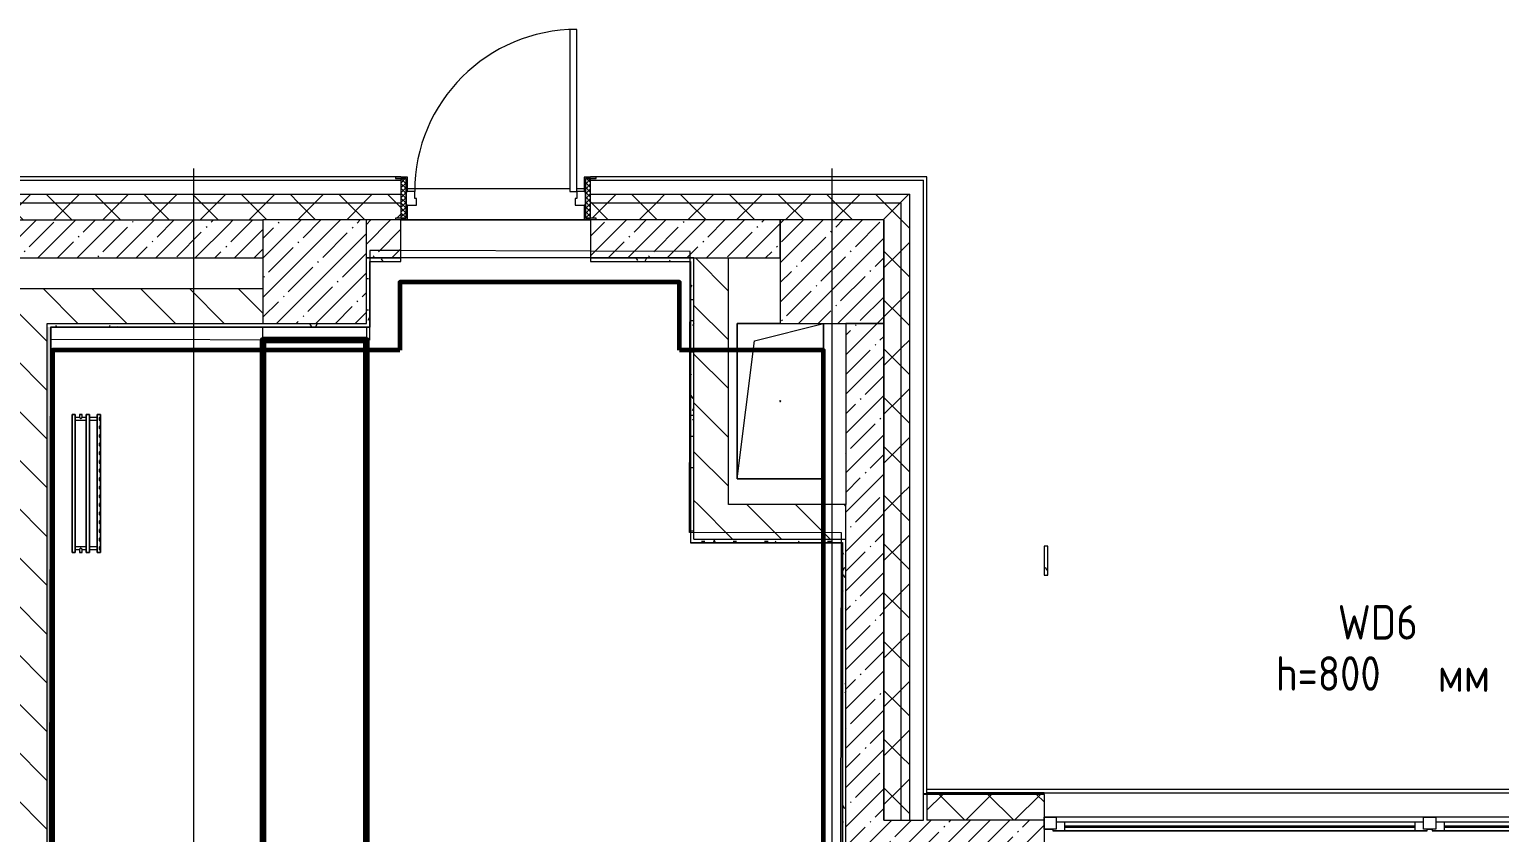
# Model space of a CAD drawing. Header units: millimetres. Extents: x -249154 to 415037, y -45458 to 354837.
# Drawn here: x 28721 to 37245, y 23412 to 28069 of the extents above; entities that cross this region are included whole.
import ezdxf

# ---------------------------------------------------------------- set-up
doc = ezdxf.new("R2010")
doc.units = ezdxf.units.MM
for name, color, linetype, lineweight in [('5.6) Перегародка WD6', 6, 'Continuous', 40), ('666 покраска FK1', 211, 'Continuous', 60), ('839 штук откосы', 3, 'Continuous', 158), ('874 шпакл откосы', 5, 'Continuous', 158), ('A-AREA-BNDY', 7, 'Continuous', 5), ('A-DOOR-2', 7, 'Continuous', 5), ('A-DOOR-FRAM-2', 7, 'Continuous', 5), ('A-FLOR', 7, 'Continuous', 9), ('A-GENM', 7, 'Continuous', 9), ('A-GLAZ', 7, 'Continuous', 9), ('A-GLAZ-1', 7, 'Continuous', 5), ('A-WALL', 7, 'Continuous', 5), ('I-WALL', 7, 'Continuous', 5), ('S-COLS', 7, 'Continuous', 9), ('S-COLS-1', 7, 'Continuous', 5), ('Оси', 7, 'Continuous', 9)]:
    doc.layers.add(name, color=color, linetype=linetype, lineweight=lineweight)
for name, color, linetype, lineweight, true_color in [('A-DOOR-1', 7, 'Continuous', 5, 0xc0c0c0), ('A-DOOR-FRAM-1', 7, 'Continuous', 5, 0xc0c0c0), ('A-WALL-1', 9, 'Continuous', 5, 0x808080), ('A-WALL-FNSH-1', 9, 'Continuous', 5, 0x808080), ('M-EQPM-1', 7, 'Continuous', 9, 0xb2b2b2)]:
    doc.layers.add(name, color=color, linetype=linetype, lineweight=lineweight, true_color=true_color)
doc.styles.add('GOST Common_1', font='', dxfattribs={"width": 0.9, "height": 250})
doc.styles.get('GOST Common_1').set_extended_font_data('GOST Common')
pattern_1 = [(45, (64.7, -136.06), (-114.04925, 114.04925), []), (45, (178.75, -136.06), (-114.04925, 114.04925), [201.612, -40.322, 6.706, -33.617])]
pattern_2 = [(135, (64.7, -136.06), (-141.4214, -141.4214), [])]
pattern_3 = [(45, (64.7, -136.06), (-141.42136, 141.42136), []), (135, (64.7, -136.06), (-141.42136, -141.42136), [])]
pattern_4 = [(0, (64.7, -136.06), (243.84, 60.96), [20.117, -162.763, 20.117, -162.763, -975.36]), (0, (64.7, -136.06), (243.84, 60.96), [-365.76, 20.117, -345.643, 20.117, -162.763, -426.72]), (0, (64.7, -136.06), (243.84, 60.96), [-914.4, 20.117, -101.803, 20.117, -284.683]), (120, (156.14, -105.58), (-174.71291, 180.691634), [20.117, -162.763, 20.117, -162.763, -975.36]), (120, (156.14, -105.58), (-174.71291, 180.691634), [-365.76, 20.117, -345.643, 20.117, -162.763, -426.72]), (120, (156.14, -105.58), (-174.71291, 180.691634), [-914.4, 20.117, -101.803, 20.117, -284.683]), (240, (186.62, 16.34), (-69.12709, -241.651634), [20.117, -162.763, 20.117, -162.763, -975.36]), (240, (186.62, 16.34), (-69.12709, -241.651634), [-365.76, 20.117, -345.643, 20.117, -162.763, -426.72]), (240, (186.62, 16.34), (-69.12709, -241.651634), [-914.4, 20.117, -101.803, 20.117, -284.683])]

# ---------------------------------------------------------------- blocks, each defined once
blk = doc.blocks.new('BSC_Колонна _Прямоугольная - 600х600-V54-Объем проектирования 1 этажа')
at = {"layer": 'S-COLS-1'}
h = blk.add_hatch(dxfattribs=at)
h.set_pattern_fill('FP_80', color=256, style=0, pattern_type=2)
h.set_pattern_definition([(45, (-30310, -26800), (-114.04925, 114.04925), []), (45, (-30195.95, -26800), (-114.04925, 114.04925), [201.613, -40.323, 6.706, -33.617])])
h.paths.add_polyline_path([(-300, -300), (300, -300), (300, 300), (-300, 300), (-300, -100)])
for p, q in [((300, 300), (-300, 300)), ((-300, 300), (-300, -300)), ((300, -300), (300, 300)), ((-300, -300), (300, -300))]:
    blk.add_line(p, q, dxfattribs=at)
blk = doc.blocks.new('120_Окно_СКБ_2Ст - 120_Окно_СКБ_2Ст 3100х2500 _мал_створка слева_-V95-Объем проектирования 1 этажа')
at = {"layer": 'A-GLAZ'}
for p, q in [((-1550, -127), (-1550, -57)), ((-1550, -57), (-1480, -57)), ((-1480, -57), (-1480, -127)), ((650, -127), (650, -57)), ((650, -57), (720, -57)), ((720, -57), (720, -127)), ((1480, -127), (1480, -57)), ((1480, -57), (1550, -57)), ((1550, -57), (1550, -127)), ((-1480, -127), (-1550, -127)), ((-1480, -127), (-1500, -127)), ((-1500, -127), (-1500, -137)), ((-1500, -137), (670, -137)), ((670, -137), (-1500, -137)), ((650, -87), (-1480, -87)), ((-1480, -87), (-1480, -127)), ((-1430, -137), (-1430, -87)), ((600, -137), (600, -87)), ((650, -127), (650, -87)), ((720, -127), (650, -127)), ((670, -127), (650, -127)), ((670, -137), (670, -127)), ((720, -127), (700, -127)), ((700, -127), (700, -137)), ((700, -137), (1500, -137)), ((1500, -137), (700, -137)), ((1480, -87), (720, -87)), ((720, -87), (720, -127)), ((770, -137), (770, -87)), ((1430, -137), (1430, -87)), ((1480, -127), (1480, -87)), ((1550, -127), (1480, -127)), ((1500, -127), (1480, -127)), ((1500, -137), (1500, -127))]:
    blk.add_line(p, q, dxfattribs=at)
at = {"layer": 'A-GLAZ-1'}
for p, q in [((1550, -57), (-1550, -57)), ((-1550, -127), (-1500, -127)), ((-1430, -107), (600, -107)), ((600, -117), (-1430, -117)), ((670, -127), (700, -127)), ((770, -107), (1430, -107)), ((1430, -117), (770, -117)), ((1500, -127), (1550, -127))]:
    blk.add_line(p, q, dxfattribs=at)
blk = doc.blocks.new('110_Дверь_СКБ_1Ст_Наружная - ДН-2д_л__ Дверь из подвала ЛК _900 мм в свету_ 3300 фрамуга метал-22954314-Объем проектирования 1 этажа')
at = {"layer": 'A-DOOR-2'}
h = blk.add_hatch(dxfattribs=at)
h.set_pattern_fill('FP_123', color=256, style=0, pattern_type=2)
h.set_pattern_definition([(135, (1756.41, 179.685), (-14.14214, -14.14214), []), (225, (1756.41, 179.685), (14.14214, -14.14214), [])])
h.paths.add_polyline_path([(569.5, -125), (569.5, 105), (539.5, 105), (539.5, -125), (542.3, -125)])
at = {"layer": 'A-DOOR-FRAM-2'}
h = blk.add_hatch(dxfattribs=at)
h.set_pattern_fill('FP_124', color=256, style=0, pattern_type=2)
h.set_pattern_definition([(45, (-366.384, 179.685), (-14.1421, 14.1421), []), (135, (-366.384, 179.685), (-14.1421, -14.1421), [])])
h.paths.add_polyline_path([(-500.5, -125), (-500.5, 105), (-530.5, 105), (-530.5, -125)])
at = {"layer": 'A-DOOR-1'}
for p, q in [((489.5, 970), (449.5, 970)), ((449.5, 970), (449.5, 30)), ((489.5, 30), (489.5, 970)), ((-492.5, 113), (-562.5, 113)), ((-562.5, 113), (-562.5, 105)), ((-562.5, 105), (-500.5, 105)), ((-500.5, 105), (-500.5, 30)), ((-492.5, 30), (-492.5, 113)), ((601.5, 113), (531.5, 113)), ((531.5, 113), (531.5, 30)), ((539.5, 30), (539.5, 105)), ((539.5, 105), (601.5, 105)), ((601.5, 105), (601.5, 113)), ((-500.5, 30), (-492.5, 30)), ((449.5, 30), (489.5, 30)), ((531.5, 30), (539.5, 30)), ((-492.5, -50), (-500.5, -50)), ((-500.5, -50), (-500.5, -125)), ((-492.5, -133), (-492.5, -50)), ((539.5, -50), (531.5, -50)), ((531.5, -50), (531.5, -133)), ((539.5, -125), (539.5, -50)), ((-562.5, -125), (-562.5, -133)), ((-500.5, -125), (-562.5, -125)), ((-562.5, -133), (-492.5, -133)), ((531.5, -133), (601.5, -133)), ((601.5, -125), (539.5, -125)), ((601.5, -133), (601.5, -125))]:
    blk.add_line(p, q, dxfattribs=at)
blk.add_arc((489.5, 30), 940, 90, 180, dxfattribs=at)
at = {"layer": 'A-DOOR-FRAM-1'}
for p, q in [((-500.5, 105), (-530.5, 105)), ((-530.5, 105), (-530.5, -125)), ((-500.5, -125), (-500.5, 105)), ((569.5, 105), (539.5, 105)), ((539.5, 105), (539.5, -125)), ((569.5, -125), (569.5, 105)), ((-450.5, 30), (-500.5, 30)), ((-500.5, 30), (-500.5, -50)), ((-450.5, -10), (-450.5, 30)), ((489.5, 30), (489.5, -10)), ((539.5, 30), (489.5, 30)), ((539.5, -50), (539.5, 30)), ((-500.5, -50), (-440.5, -50)), ((-440.5, -10), (-450.5, -10)), ((-440.5, -50), (-440.5, -10)), ((489.5, -10), (479.5, -10)), ((479.5, -10), (479.5, -50)), ((479.5, -50), (539.5, -50)), ((-530.5, -125), (-500.5, -125)), ((539.5, -125), (569.5, -125))]:
    blk.add_line(p, q, dxfattribs=at)
blk = doc.blocks.new('GM_Отверстие прямоугольное _в плите_ - Отверстие-21772498-Объем проектирования 1 этажа')
at = {"layer": 'A-GENM'}
for p, q in [((-250, -450), (-250, 450)), ((-250, 450), (0.5, 450)), ((0.5, 450), (-250, 450)), ((-250, 450), (-250, -450)), ((-150, 350), (250, 450)), ((250, 450), (250, -450)), ((250, -450), (250, 450)), ((-250, -450), (-150, 350)), ((250, -450), (-250, -450)), ((-250, -450), (250, -450))]:
    blk.add_line(p, q, dxfattribs=at)
for start, end in [(360, 180), (180, 360)]:
    blk.add_arc((0, 0), 2.5, start, end, dxfattribs=at)
blk = doc.blocks.new('radiator_prado_classic_z_tip_30_po exemplyaru - Classic Z Тип 30-500-30677908-Объем проектирования 1 этажа')
at = {"layer": 'M-EQPM-1'}
for p, q in [((0, 228), (0, 210)), ((800, 228), (0, 228)), ((0, 210), (0, 228)), ((0, 228), (10.5, 228)), ((0, 210), (800, 210)), ((17.8, 210), (0, 210)), ((12.5, 228), (37.5, 228)), ((37.5, 228), (12.5, 228)), ((12.5, 228), (37.5, 228)), ((12.5, 228), (17.5, 223)), ((12.5, 228), (17.5, 223)), ((32.5, 223), (17.5, 223)), ((17.5, 223), (32.5, 223)), ((17.5, 210), (17.5, 164)), ((17.5, 210), (17.5, 164)), ((17.8, 210), (17.5, 210)), ((17.5, 210), (17.8, 210)), ((17.8, 210), (17.5, 210)), ((17.5, 210), (32.5, 210)), ((32.2, 210), (17.8, 210)), ((17.8, 210), (32.2, 210)), ((32.2, 210), (17.8, 210)), ((32.5, 210), (32.2, 210)), ((32.2, 210), (32.5, 210)), ((32.5, 210), (32.2, 210)), ((767.8, 210), (32.2, 210)), ((32.5, 223), (37.5, 228)), ((37.5, 228), (32.5, 223)), ((32.5, 164), (32.5, 210)), ((32.5, 164), (32.5, 210)), ((37.5, 228), (62.5, 228)), ((62.5, 228), (87.5, 228)), ((87.5, 228), (62.5, 228)), ((62.5, 228), (87.5, 228)), ((62.5, 228), (67.5, 223)), ((62.5, 228), (67.5, 223)), ((82.5, 223), (67.5, 223)), ((67.5, 223), (82.5, 223)), ((82.5, 223), (87.5, 228)), ((87.5, 228), (82.5, 223)), ((87.5, 228), (112.5, 228)), ((112.5, 228), (137.5, 228)), ((137.5, 228), (112.5, 228)), ((112.5, 228), (137.5, 228)), ((112.5, 228), (117.5, 223)), ((112.5, 228), (117.5, 223)), ((132.5, 223), (117.5, 223)), ((117.5, 223), (132.5, 223)), ((132.5, 223), (137.5, 228)), ((137.5, 228), (132.5, 223)), ((137.5, 228), (162.5, 228)), ((162.5, 228), (187.5, 228)), ((187.5, 228), (162.5, 228)), ((162.5, 228), (187.5, 228)), ((162.5, 228), (167.5, 223)), ((162.5, 228), (167.5, 223)), ((182.5, 223), (167.5, 223)), ((167.5, 223), (182.5, 223)), ((182.5, 223), (187.5, 228)), ((187.5, 228), (182.5, 223)), ((187.5, 228), (212.5, 228)), ((212.5, 228), (237.5, 228)), ((237.5, 228), (212.5, 228)), ((212.5, 228), (237.5, 228)), ((212.5, 228), (217.5, 223)), ((212.5, 228), (217.5, 223)), ((232.5, 223), (217.5, 223)), ((217.5, 223), (232.5, 223)), ((232.5, 223), (237.5, 228)), ((237.5, 228), (232.5, 223)), ((237.5, 228), (262.5, 228)), ((262.5, 228), (287.5, 228)), ((287.5, 228), (262.5, 228)), ((262.5, 228), (287.5, 228)), ((262.5, 228), (267.5, 223)), ((262.5, 228), (267.5, 223)), ((282.5, 223), (267.5, 223)), ((267.5, 223), (282.5, 223)), ((282.5, 223), (287.5, 228)), ((287.5, 228), (282.5, 223)), ((287.5, 228), (312.5, 228)), ((312.5, 228), (337.5, 228)), ((337.5, 228), (312.5, 228)), ((312.5, 228), (337.5, 228)), ((312.5, 228), (317.5, 223)), ((312.5, 228), (317.5, 223)), ((332.5, 223), (317.5, 223)), ((317.5, 223), (332.5, 223)), ((332.5, 223), (337.5, 228)), ((337.5, 228), (332.5, 223)), ((337.5, 228), (362.5, 228)), ((362.5, 228), (387.5, 228)), ((387.5, 228), (362.5, 228)), ((362.5, 228), (387.5, 228)), ((362.5, 228), (367.5, 223)), ((362.5, 228), (367.5, 223)), ((382.5, 223), (367.5, 223)), ((367.5, 223), (382.5, 223)), ((382.5, 223), (387.5, 228)), ((387.5, 228), (382.5, 223)), ((387.5, 228), (412.5, 228)), ((412.5, 228), (437.5, 228)), ((437.5, 228), (412.5, 228)), ((412.5, 228), (437.5, 228)), ((412.5, 228), (417.5, 223)), ((412.5, 228), (417.5, 223)), ((432.5, 223), (417.5, 223)), ((417.5, 223), (432.5, 223)), ((432.5, 223), (437.5, 228)), ((437.5, 228), (432.5, 223)), ((437.5, 228), (462.5, 228)), ((462.5, 228), (487.5, 228)), ((487.5, 228), (462.5, 228)), ((462.5, 228), (487.5, 228)), ((462.5, 228), (467.5, 223)), ((462.5, 228), (467.5, 223)), ((482.5, 223), (467.5, 223)), ((467.5, 223), (482.5, 223)), ((482.5, 223), (487.5, 228)), ((487.5, 228), (482.5, 223)), ((487.5, 228), (512.5, 228)), ((512.5, 228), (537.5, 228)), ((537.5, 228), (512.5, 228)), ((512.5, 228), (537.5, 228)), ((512.5, 228), (517.5, 223)), ((512.5, 228), (517.5, 223)), ((532.5, 223), (517.5, 223)), ((517.5, 223), (532.5, 223)), ((532.5, 223), (537.5, 228)), ((537.5, 228), (532.5, 223)), ((537.5, 228), (562.5, 228)), ((562.5, 228), (587.5, 228)), ((587.5, 228), (562.5, 228)), ((562.5, 228), (587.5, 228)), ((562.5, 228), (567.5, 223)), ((562.5, 228), (567.5, 223)), ((582.5, 223), (567.5, 223)), ((567.5, 223), (582.5, 223)), ((582.5, 223), (587.5, 228)), ((587.5, 228), (582.5, 223)), ((587.5, 228), (612.5, 228)), ((612.5, 228), (637.5, 228)), ((637.5, 228), (612.5, 228)), ((612.5, 228), (637.5, 228)), ((612.5, 228), (617.5, 223)), ((612.5, 228), (617.5, 223)), ((632.5, 223), (617.5, 223)), ((617.5, 223), (632.5, 223)), ((632.5, 223), (637.5, 228)), ((637.5, 228), (632.5, 223)), ((637.5, 228), (662.5, 228)), ((662.5, 228), (687.5, 228)), ((687.5, 228), (662.5, 228)), ((662.5, 228), (687.5, 228)), ((662.5, 228), (667.5, 223)), ((662.5, 228), (667.5, 223)), ((682.5, 223), (667.5, 223)), ((667.5, 223), (682.5, 223)), ((682.5, 223), (687.5, 228)), ((687.5, 228), (682.5, 223)), ((687.5, 228), (712.5, 228)), ((712.5, 228), (737.5, 228)), ((737.5, 228), (712.5, 228)), ((712.5, 228), (737.5, 228)), ((712.5, 228), (717.5, 223)), ((712.5, 228), (717.5, 223)), ((732.5, 223), (717.5, 223)), ((717.5, 223), (732.5, 223)), ((732.5, 223), (737.5, 228)), ((737.5, 228), (732.5, 223)), ((737.5, 228), (762.5, 228)), ((762.5, 228), (787.5, 228)), ((787.5, 228), (762.5, 228)), ((762.5, 228), (787.5, 228)), ((762.5, 228), (767.5, 223)), ((762.5, 228), (767.5, 223)), ((782.5, 223), (767.5, 223)), ((767.5, 223), (782.5, 223)), ((767.5, 210), (767.5, 164)), ((767.5, 210), (767.5, 164)), ((767.8, 210), (767.5, 210)), ((767.5, 210), (782.5, 210)), ((767.8, 210), (767.5, 210)), ((767.5, 210), (767.8, 210)), ((782.2, 210), (767.8, 210)), ((773.1, 210), (767.8, 210)), ((767.8, 210), (782.2, 210)), ((776.9, 210), (773.1, 210)), ((782.2, 210), (776.9, 210)), ((782.5, 210), (782.2, 210)), ((782.5, 210), (782.2, 210)), ((782.2, 210), (782.5, 210)), ((800, 210), (782.2, 210)), ((782.5, 223), (787.5, 228)), ((787.5, 228), (782.5, 223)), ((782.5, 164), (782.5, 210)), ((782.5, 164), (782.5, 210)), ((787.5, 228), (800, 228)), ((800, 210), (800, 228)), ((800, 228), (800, 210)), ((800, 164), (0, 164)), ((0, 164), (0, 146)), ((0, 146), (0, 164)), ((0, 164), (17.8, 164)), ((0, 146), (800, 146)), ((18.5, 146), (0, 146)), ((17.5, 121.5), (0, 121.5)), ((17.5, 121.5), (0, 121.5)), ((0, 121.5), (0, 120.5)), ((0, 106.5), (0, 121.5)), ((0, 120.5), (0, 107.5)), ((0, 120.5), (0, 119.3)), ((0, 114), (0, 120.5)), ((0, 120.5), (0, 120.5)), ((0, 119.3), (0, 117.8)), ((0, 117.8), (0, 114)), ((0, 114), (0, 110.3)), ((0, 107.5), (0, 114)), ((0, 110.3), (0, 108.7)), ((0, 108.7), (0, 107.5)), ((0, 107.5), (0, 106.5)), ((0, 107.5), (0, 107.5)), ((0, 106.5), (17.5, 106.5)), ((0, 106.5), (17.5, 106.5)), ((17.8, 164), (17.5, 164)), ((17.5, 164), (17.8, 164)), ((17.8, 164), (17.5, 164)), ((17.5, 164), (32.5, 164)), ((17.5, 146), (17.5, 121.5)), ((17.5, 146), (17.5, 121.5)), ((17.5, 146), (18.5, 146)), ((18.5, 146), (17.5, 146)), ((17.5, 146), (18.5, 146)), ((32.5, 146), (17.5, 146)), ((17.5, 106.5), (17.5, 82)), ((17.5, 106.5), (17.5, 82)), ((32.2, 164), (17.8, 164)), ((17.8, 164), (32.2, 164)), ((32.2, 164), (17.8, 164)), ((18.5, 146), (32.2, 146)), ((32.2, 146), (18.5, 146)), ((18.5, 146), (32.2, 146)), ((32.5, 164), (32.2, 164)), ((32.2, 164), (32.5, 164)), ((32.5, 164), (32.2, 164)), ((32.2, 164), (767.8, 164)), ((32.2, 146), (32.5, 146)), ((32.5, 146), (32.2, 146)), ((32.2, 146), (32.5, 146)), ((767.8, 146), (32.2, 146)), ((32.5, 82), (32.5, 146)), ((32.5, 82), (32.5, 146)), ((767.8, 164), (767.5, 164)), ((767.5, 164), (782.5, 164)), ((767.8, 164), (767.5, 164)), ((767.5, 164), (767.8, 164)), ((767.5, 146), (767.5, 82)), ((767.5, 146), (767.5, 82)), ((767.5, 146), (767.8, 146)), ((782.5, 146), (767.5, 146)), ((767.5, 146), (767.8, 146)), ((767.8, 146), (767.5, 146)), ((782.2, 164), (767.8, 164)), ((782.2, 164), (767.8, 164)), ((767.8, 164), (782.2, 164)), ((767.8, 146), (781.5, 146)), ((767.8, 146), (781.5, 146)), ((781.5, 146), (767.8, 146)), ((781.5, 146), (782.5, 146)), ((781.5, 146), (782.5, 146)), ((782.5, 146), (781.5, 146)), ((800, 146), (781.5, 146)), ((782.5, 164), (782.2, 164)), ((782.5, 164), (782.2, 164)), ((782.2, 164), (782.5, 164)), ((782.2, 164), (800, 164)), ((782.5, 121.5), (782.5, 146)), ((782.5, 121.5), (782.5, 146)), ((800, 121.5), (782.5, 121.5)), ((800, 121.5), (782.5, 121.5)), ((782.5, 82), (782.5, 106.5)), ((782.5, 106.5), (800, 106.5)), ((782.5, 82), (782.5, 106.5)), ((782.5, 106.5), (800, 106.5)), ((800, 146), (800, 164)), ((800, 164), (800, 146)), ((800, 121.5), (800, 106.5)), ((800, 120.5), (800, 121.5)), ((800, 121.5), (800, 120.5)), ((800, 120.5), (800, 121.5)), ((800, 107.5), (800, 120.5)), ((800, 120.5), (800, 107.5)), ((800, 107.5), (800, 120.5)), ((800, 106.5), (800, 107.5)), ((800, 107.5), (800, 106.5)), ((800, 106.5), (800, 107.5)), ((800, 82), (0, 82)), ((0, 82), (0, 64)), ((0, 64), (0, 82)), ((0, 82), (18.5, 82)), ((800, 64), (0, 64)), ((0, 64), (800, 64)), ((18.5, 82), (17.5, 82)), ((17.5, 82), (18.5, 82)), ((18.5, 82), (17.5, 82)), ((17.5, 82), (32.5, 82)), ((23.1, 82), (18.5, 82)), ((18.5, 82), (32.2, 82)), ((32.2, 82), (18.5, 82)), ((26.9, 82), (23.1, 82)), ((32.2, 82), (26.9, 82)), ((32.5, 82), (32.2, 82)), ((32.2, 82), (32.5, 82)), ((32.5, 82), (32.2, 82)), ((32.2, 82), (767.8, 82)), ((767.8, 82), (767.5, 82)), ((767.5, 82), (782.5, 82)), ((767.8, 82), (767.5, 82)), ((767.5, 82), (767.8, 82)), ((781.5, 82), (767.8, 82)), ((781.5, 82), (767.8, 82)), ((767.8, 82), (781.5, 82)), ((782.5, 82), (781.5, 82)), ((782.5, 82), (781.5, 82)), ((781.5, 82), (782.5, 82)), ((781.5, 82), (800, 82)), ((800, 64), (800, 82)), ((800, 82), (800, 64))]:
    blk.add_line(p, q, dxfattribs=at)
for points, knots in [([(18.5, 120.5), (18.4, 120.6), (18.3, 120.7), (18.1, 120.9), (17.9, 121.1), (17.8, 121.2), (17.7, 121.3), (17.5, 121.5), (17.5, 121.5), (17.5, 121.5)], [0.7142857, 0.7142857, 0.7142857, 0.7142857, 0.75, 0.7857143, 0.8214286, 0.8571429, 0.8928571, 0.9285714, 1, 1, 1, 1]), ([(17.5, 121.5), (17.5, 121.5), (17.5, 121.5), (17.7, 121.3), (17.8, 121.2), (17.9, 121.1), (18.1, 120.9), (18.3, 120.7), (18.4, 120.6), (18.5, 120.5)], [0, 0, 0, 0, 0.0714286, 0.1071429, 0.1428571, 0.1785714, 0.2142857, 0.25, 0.2857143, 0.2857143, 0.2857143, 0.2857143]), ([(17.5, 121.5), (17.5, 121.5), (17.5, 121.5), (17.7, 121.3), (17.8, 121.2), (17.9, 121.1), (18.1, 120.9), (18.3, 120.7), (18.4, 120.6), (18.5, 120.5)], [0, 0, 0, 0, 0.0714286, 0.1071429, 0.1428571, 0.1785714, 0.2142857, 0.25, 0.2857143, 0.2857143, 0.2857143, 0.2857143]), ([(25, 114), (24.5, 114.5), (23.6, 115.4), (22.4, 116.6), (21.6, 117.4), (21.1, 117.9), (20.8, 118.2), (20.5, 118.5), (20.2, 118.8), (19.8, 119.1), (19.6, 119.4), (19.3, 119.7), (19, 120), (18.7, 120.3), (18.5, 120.5), (18.3, 120.7), (18.1, 120.9), (17.9, 121.1), (17.8, 121.2), (17.7, 121.3), (17.5, 121.5), (17.5, 121.5), (17.5, 121.5)], [0, 0, 0, 0, 0.142857, 0.285714, 0.357143, 0.392857, 0.428571, 0.464286, 0.5, 0.535714, 0.571429, 0.607143, 0.642857, 0.678571, 0.714286, 0.75, 0.785714, 0.821429, 0.857143, 0.892857, 0.928571, 1, 1, 1, 1]), ([(17.5, 106.5), (17.5, 106.5), (17.5, 106.5), (17.7, 106.7), (17.8, 106.8), (17.9, 106.9), (18.1, 107.1), (18.3, 107.3), (18.5, 107.5), (18.7, 107.7), (19, 108), (19.3, 108.3), (19.6, 108.6), (19.8, 108.9), (20.3, 109.3), (20.7, 109.7), (21.1, 110.1), (21.6, 110.6), (22.4, 111.4), (23.6, 112.6), (24.5, 113.5), (25, 114)], [0, 0, 0, 0, 0.071429, 0.107143, 0.142857, 0.178571, 0.214286, 0.25, 0.285714, 0.321429, 0.357143, 0.392857, 0.428571, 0.464286, 0.5, 0.571429, 0.607143, 0.642857, 0.714286, 0.857143, 1, 1, 1, 1]), ([(17.5, 106.5), (17.5, 106.5), (17.5, 106.5), (17.7, 106.7), (17.8, 106.8), (17.9, 106.9), (18.1, 107.1), (18.3, 107.3), (18.4, 107.4), (18.5, 107.5)], [0, 0, 0, 0, 0.0714286, 0.1071429, 0.1428571, 0.1785714, 0.2142857, 0.25, 0.2857143, 0.2857143, 0.2857143, 0.2857143]), ([(18.5, 107.5), (18.4, 107.4), (18.3, 107.3), (18.1, 107.1), (17.9, 106.9), (17.8, 106.8), (17.7, 106.7), (17.5, 106.5), (17.5, 106.5), (17.5, 106.5)], [0.7142857, 0.7142857, 0.7142857, 0.7142857, 0.75, 0.7857143, 0.8214286, 0.8571429, 0.8928571, 0.9285714, 1, 1, 1, 1]), ([(18.5, 107.5), (18.4, 107.4), (18.3, 107.3), (18.1, 107.1), (17.9, 106.9), (17.8, 106.8), (17.7, 106.7), (17.5, 106.5), (17.5, 106.5), (17.5, 106.5)], [0.7142857, 0.7142857, 0.7142857, 0.7142857, 0.75, 0.7857143, 0.8214286, 0.8571429, 0.8928571, 0.9285714, 1, 1, 1, 1]), ([(22.1, 116.9), (21.9, 117.1), (21.6, 117.4), (21.1, 117.9), (20.8, 118.2), (20.5, 118.5), (20.2, 118.8), (19.9, 119.2), (19.7, 119.3), (19.6, 119.4)], [0.2857143, 0.2857143, 0.2857143, 0.2857143, 0.3571429, 0.3928571, 0.4285714, 0.4642857, 0.5, 0.5357143, 0.5714286, 0.5714286, 0.5714286, 0.5714286]), ([(19.6, 119.4), (19.7, 119.3), (19.9, 119.2), (20.3, 118.7), (20.7, 118.3), (21.1, 117.9), (21.6, 117.4), (21.9, 117.1), (22.1, 116.9)], [0.4285714, 0.4285714, 0.4285714, 0.4285714, 0.4642857, 0.5, 0.5714286, 0.6071429, 0.6428571, 0.7142857, 0.7142857, 0.7142857, 0.7142857]), ([(19.6, 119.4), (19.7, 119.3), (19.8, 119.1), (20.3, 118.7), (20.7, 118.3), (21.1, 117.9), (21.6, 117.4), (21.9, 117.1), (22.1, 116.9)], [0.4285714, 0.4285714, 0.4285714, 0.4285714, 0.4642857, 0.5, 0.5714286, 0.6071429, 0.6428571, 0.7142857, 0.7142857, 0.7142857, 0.7142857]), ([(19.6, 108.6), (19.7, 108.7), (19.9, 108.8), (20.3, 109.3), (20.7, 109.7), (21.1, 110.1), (21.6, 110.6), (21.9, 110.9), (22.1, 111.1)], [0.4285714, 0.4285714, 0.4285714, 0.4285714, 0.4642857, 0.5, 0.5714286, 0.6071429, 0.6428571, 0.7142857, 0.7142857, 0.7142857, 0.7142857]), ([(22.1, 111.1), (21.9, 110.9), (21.6, 110.6), (21.1, 110.1), (20.8, 109.8), (20.5, 109.5), (20.2, 109.2), (19.9, 108.8), (19.7, 108.7), (19.6, 108.6)], [0.2857143, 0.2857143, 0.2857143, 0.2857143, 0.3571429, 0.3928571, 0.4285714, 0.4642857, 0.5, 0.5357143, 0.5714286, 0.5714286, 0.5714286, 0.5714286]), ([(22.1, 111.1), (21.9, 110.9), (21.6, 110.6), (21.1, 110.1), (20.8, 109.8), (20.5, 109.5), (20.2, 109.2), (19.8, 108.9), (19.7, 108.7), (19.6, 108.6)], [0.2857143, 0.2857143, 0.2857143, 0.2857143, 0.3571429, 0.3928571, 0.4285714, 0.4642857, 0.5, 0.5357143, 0.5714286, 0.5714286, 0.5714286, 0.5714286]), ([(775, 114), (775.5, 114.5), (776.4, 115.4), (777.6, 116.6), (778.4, 117.4), (778.9, 117.9), (779.2, 118.2), (779.5, 118.5), (779.8, 118.8), (780.1, 119.2), (780.4, 119.4), (780.7, 119.7), (781, 120), (781.3, 120.3), (781.5, 120.5), (781.7, 120.7), (781.9, 120.9), (782.1, 121.1), (782.2, 121.2), (782.3, 121.3), (782.5, 121.5), (782.5, 121.5), (782.5, 121.5)], [0, 0, 0, 0, 0.142857, 0.285714, 0.357143, 0.392857, 0.428571, 0.464286, 0.5, 0.535714, 0.571429, 0.607143, 0.642857, 0.678571, 0.714286, 0.75, 0.785714, 0.821429, 0.857143, 0.892857, 0.928571, 1, 1, 1, 1]), ([(782.5, 106.5), (782.5, 106.5), (782.5, 106.5), (782.3, 106.7), (782.2, 106.8), (782.1, 106.9), (781.9, 107.1), (781.7, 107.3), (781.5, 107.5), (781.3, 107.7), (781, 108), (780.7, 108.3), (780.4, 108.6), (780.1, 108.8), (779.7, 109.3), (779.3, 109.7), (778.9, 110.1), (778.4, 110.6), (777.6, 111.4), (776.4, 112.6), (775.5, 113.5), (775, 114)], [0, 0, 0, 0, 0.071429, 0.107143, 0.142857, 0.178571, 0.214286, 0.25, 0.285714, 0.321429, 0.357143, 0.392857, 0.428571, 0.464286, 0.5, 0.571429, 0.607143, 0.642857, 0.714286, 0.857143, 1, 1, 1, 1]), ([(780.4, 119.4), (780.3, 119.3), (780.1, 119.2), (779.7, 118.7), (779.3, 118.3), (778.9, 117.9), (778.4, 117.4), (778.1, 117.1), (777.9, 116.9)], [0.4285714, 0.4285714, 0.4285714, 0.4285714, 0.4642857, 0.5, 0.5714286, 0.6071429, 0.6428571, 0.7142857, 0.7142857, 0.7142857, 0.7142857]), ([(777.9, 116.9), (778.1, 117.1), (778.4, 117.4), (778.9, 117.9), (779.2, 118.2), (779.5, 118.5), (779.8, 118.8), (780.1, 119.2), (780.3, 119.3), (780.4, 119.4)], [0.2857143, 0.2857143, 0.2857143, 0.2857143, 0.3571429, 0.3928571, 0.4285714, 0.4642857, 0.5, 0.5357143, 0.5714286, 0.5714286, 0.5714286, 0.5714286]), ([(779.2, 118.2), (779.1, 118.1), (778.9, 117.9), (778.4, 117.4), (778.1, 117.1), (777.9, 116.9)], [0.5714286, 0.5714286, 0.5714286, 0.5714286, 0.6071429, 0.6428571, 0.7142857, 0.7142857, 0.7142857, 0.7142857]), ([(777.9, 111.1), (778.1, 110.9), (778.4, 110.6), (778.9, 110.1), (779.2, 109.8), (779.5, 109.5), (779.8, 109.2), (780.1, 108.8), (780.3, 108.7), (780.4, 108.6)], [0.2857143, 0.2857143, 0.2857143, 0.2857143, 0.3571429, 0.3928571, 0.4285714, 0.4642857, 0.5, 0.5357143, 0.5714286, 0.5714286, 0.5714286, 0.5714286]), ([(777.9, 111.1), (778.1, 110.9), (778.4, 110.6), (778.9, 110.1), (779.1, 109.9), (779.2, 109.8)], [0.2857143, 0.2857143, 0.2857143, 0.2857143, 0.3571429, 0.3928571, 0.4285714, 0.4285714, 0.4285714, 0.4285714]), ([(780.4, 108.6), (780.3, 108.7), (780.1, 108.8), (779.7, 109.3), (779.3, 109.7), (778.9, 110.1), (778.4, 110.6), (778.1, 110.9), (777.9, 111.1)], [0.4285714, 0.4285714, 0.4285714, 0.4285714, 0.4642857, 0.5, 0.5714286, 0.6071429, 0.6428571, 0.7142857, 0.7142857, 0.7142857, 0.7142857]), ([(780.4, 119.4), (780.3, 119.3), (780.1, 119.2), (779.7, 118.7), (779.4, 118.4), (779.2, 118.2)], [0.4285714, 0.4285714, 0.4285714, 0.4285714, 0.4642857, 0.5, 0.5714286, 0.5714286, 0.5714286, 0.5714286]), ([(782.5, 121.5), (782.5, 121.5), (782.5, 121.5), (782.3, 121.3), (782.2, 121.2), (782.1, 121.1), (781.9, 120.9), (781.7, 120.7), (781.6, 120.6), (781.5, 120.5)], [0, 0, 0, 0, 0.0714286, 0.1071429, 0.1428571, 0.1785714, 0.2142857, 0.25, 0.2857143, 0.2857143, 0.2857143, 0.2857143]), ([(782.5, 121.5), (782.5, 121.5), (782.5, 121.5), (782.3, 121.3), (782.2, 121.2), (782.1, 121.1), (781.9, 120.9), (781.7, 120.7), (781.6, 120.6), (781.5, 120.5)], [0, 0, 0, 0, 0.0714286, 0.1071429, 0.1428571, 0.1785714, 0.2142857, 0.25, 0.2857143, 0.2857143, 0.2857143, 0.2857143]), ([(781.5, 120.5), (781.6, 120.6), (781.7, 120.7), (781.9, 120.9), (782.1, 121.1), (782.2, 121.2), (782.3, 121.3), (782.5, 121.5), (782.5, 121.5), (782.5, 121.5)], [0.7142857, 0.7142857, 0.7142857, 0.7142857, 0.75, 0.7857143, 0.8214286, 0.8571429, 0.8928571, 0.9285714, 1, 1, 1, 1]), ([(781.5, 107.5), (781.6, 107.4), (781.7, 107.3), (781.9, 107.1), (782.1, 106.9), (782.2, 106.8), (782.3, 106.7), (782.5, 106.5), (782.5, 106.5), (782.5, 106.5)], [0.7142857, 0.7142857, 0.7142857, 0.7142857, 0.75, 0.7857143, 0.8214286, 0.8571429, 0.8928571, 0.9285714, 1, 1, 1, 1]), ([(781.5, 107.5), (781.6, 107.4), (781.7, 107.3), (781.9, 107.1), (782.1, 106.9), (782.2, 106.8), (782.3, 106.7), (782.5, 106.5), (782.5, 106.5), (782.5, 106.5)], [0.7142857, 0.7142857, 0.7142857, 0.7142857, 0.75, 0.7857143, 0.8214286, 0.8571429, 0.8928571, 0.9285714, 1, 1, 1, 1]), ([(782.5, 106.5), (782.5, 106.5), (782.5, 106.5), (782.3, 106.7), (782.2, 106.8), (782.1, 106.9), (781.9, 107.1), (781.7, 107.3), (781.6, 107.4), (781.5, 107.5)], [0, 0, 0, 0, 0.0714286, 0.1071429, 0.1428571, 0.1785714, 0.2142857, 0.25, 0.2857143, 0.2857143, 0.2857143, 0.2857143])]:
    blk.add_open_spline(points, degree=3, knots=knots, dxfattribs=at)
for points in [[(19.6, 119.4), (19.5, 119.5), (19.3, 119.7), (19, 120), (18.7, 120.3), (18.6, 120.4), (18.5, 120.5)], [(18.5, 120.5), (18.6, 120.4), (18.7, 120.3), (19, 120), (19.3, 119.7), (19.5, 119.5), (19.6, 119.4)], [(18.5, 120.5), (18.6, 120.4), (18.7, 120.3), (19, 120), (19.3, 119.7), (19.5, 119.5), (19.6, 119.4)], [(18.5, 107.5), (18.6, 107.6), (18.7, 107.7), (19, 108), (19.3, 108.3), (19.5, 108.5), (19.6, 108.6)], [(19.6, 108.6), (19.5, 108.5), (19.3, 108.3), (19, 108), (18.7, 107.7), (18.6, 107.6), (18.5, 107.5)], [(19.6, 108.6), (19.5, 108.5), (19.3, 108.3), (19, 108), (18.7, 107.7), (18.6, 107.6), (18.5, 107.5)], [(25, 114), (24.5, 114.5), (23.6, 115.4), (22.6, 116.4), (22.1, 116.9)], [(22.1, 116.9), (22.6, 116.4), (23.6, 115.4), (24.5, 114.5), (25, 114)], [(22.1, 116.9), (22.6, 116.4), (23.6, 115.4), (24.5, 114.5), (25, 114)], [(22.1, 111.1), (22.6, 111.6), (23.6, 112.6), (24.5, 113.5), (25, 114)], [(25, 114), (24.5, 113.5), (23.6, 112.6), (22.6, 111.6), (22.1, 111.1)], [(25, 114), (24.5, 113.5), (23.6, 112.6), (22.6, 111.6), (22.1, 111.1)], [(777.9, 116.9), (777.4, 116.4), (776.4, 115.4), (775.5, 114.5), (775, 114)], [(777.9, 116.9), (777.4, 116.4), (776.4, 115.4), (775.5, 114.5), (775, 114)], [(775, 114), (775.5, 114.5), (776.4, 115.4), (777.4, 116.4), (777.9, 116.9)], [(775, 114), (775.5, 113.5), (776.4, 112.6), (777.4, 111.6), (777.9, 111.1)], [(775, 114), (775.5, 113.5), (776.4, 112.6), (777.4, 111.6), (777.9, 111.1)], [(777.9, 111.1), (777.4, 111.6), (776.4, 112.6), (775.5, 113.5), (775, 114)], [(779.2, 109.8), (779.3, 109.7), (779.5, 109.5), (779.8, 109.2), (780.1, 108.8), (780.3, 108.7), (780.4, 108.6)], [(781.5, 120.5), (781.4, 120.4), (781.3, 120.3), (781, 120), (780.7, 119.7), (780.5, 119.5), (780.4, 119.4)], [(781.5, 120.5), (781.4, 120.4), (781.3, 120.3), (781, 120), (780.7, 119.7), (780.5, 119.5), (780.4, 119.4)], [(780.4, 119.4), (780.5, 119.5), (780.7, 119.7), (781, 120), (781.3, 120.3), (781.4, 120.4), (781.5, 120.5)], [(780.4, 108.6), (780.5, 108.5), (780.7, 108.3), (781, 108), (781.3, 107.7), (781.4, 107.6), (781.5, 107.5)], [(780.4, 108.6), (780.5, 108.5), (780.7, 108.3), (781, 108), (781.3, 107.7), (781.4, 107.6), (781.5, 107.5)], [(781.5, 107.5), (781.4, 107.6), (781.3, 107.7), (781, 108), (780.7, 108.3), (780.5, 108.5), (780.4, 108.6)]]:
    blk.add_open_spline(points, degree=3, dxfattribs=at)

msp = doc.modelspace()

# ---------------------------------------------------------------- hatches: boundary and pattern name
at = {"layer": 'A-WALL'}
h = msp.add_hatch(dxfattribs=at)
h.set_pattern_fill('FP_24', color=256, style=0, pattern_type=2)
h.set_pattern_definition(pattern_3)
h.paths.add_polyline_path([(33782.4, 27063.9), (33824.7, 27063.9), (33824.7, 27113.9), (31974.7, 27113.9), (31974.7, 27063.9), (33774.7, 27063.9)])
h.paths.add_polyline_path([(30874.7, 27063.9), (30874.7, 27113.9), (21974.7, 27113.9), (21974.7, 27063.9), (30687.8, 27063.9)])
h.paths.add_polyline_path([(20274.7, 27063.9), (20274.7, 27113.9), (19675, 27113.9), (19675, 27063.9)])
h.paths.add_polyline_path([(18775, 27063.9), (18775, 27113.9), (17875, 27113.9), (17875, 27063.9), (18309.5, 27063.9)])
h.paths.add_polyline_path([(16246.4, 27063.9), (16975, 27063.9), (16975, 27113.9), (16075, 27113.9), (16075, 27063.9)])
h.paths.add_polyline_path([(13794.7, 27063.9), (15175, 27063.9), (15175, 27113.9), (13794.7, 27113.9)])
h = msp.add_hatch(dxfattribs=at)
h.set_pattern_fill('FP_24', color=256, style=0, pattern_type=2)
h.set_pattern_definition(pattern_3)
h.paths.add_polyline_path([(25874.7, 26963.9), (30842.7, 26965.9), (30842.7, 26973.9), (30874.7, 26973.9), (30874.7, 27063.9), (21974.7, 27063.9), (21974.7, 26963.9), (24498.7, 26963.9)])
h.paths.add_polyline_path([(18309.5, 26963.9), (18775, 26963.9), (18775, 27063.9), (17875, 27063.9), (17875, 26963.9), (18175, 26963.9)])
h.paths.add_polyline_path([(33074.7, 26963.9), (33774.7, 26963.9), (33774.7, 27063.9), (31974.7, 27063.9), (31974.7, 26973.9), (32006.7, 26973.9), (32006.7, 26965.9), (32750.9, 26963.9)])
h.paths.add_polyline_path([(16246.4, 26963.9), (16975, 26963.9), (16975, 27063.9), (16075, 27063.9), (16075, 26963.9)])
h.paths.add_polyline_path([(20274.7, 26963.9), (20274.7, 27063.9), (19675, 27063.9), (19675, 26963.9)])
h.paths.add_polyline_path([(14374.7, 26963.9), (15175, 26963.9), (15175, 27063.9), (13794.7, 27063.9), (13794.7, 26963.9), (14183.3, 26963.9)])
h = msp.add_hatch(dxfattribs=at)
h.set_pattern_fill('FP_24', color=256, style=0, pattern_type=2)
h.set_pattern_definition(pattern_3)
h.paths.add_polyline_path([(33824.7, 23483.9), (33824.7, 27063.9), (33774.7, 27063.9), (33774.7, 23483.9), (33782.4, 23483.9)])
h = msp.add_hatch(dxfattribs=at)
h.set_pattern_fill('FP_24', color=256, style=0, pattern_type=2)
h.set_pattern_definition(pattern_3)
h.paths.add_polyline_path([(33774.7, 23483.9), (33774.7, 26963.9), (33674.7, 26963.9), (33675, 23483.9)])
h = msp.add_hatch(dxfattribs=at)
h.set_pattern_fill('FP_24', color=256, style=0, pattern_type=2)
h.set_pattern_definition(pattern_3)
h.paths.add_polyline_path([(33924.7, 23483.9), (34604.7, 23483.9), (34604.7, 23633.7), (33924.7, 23633.7)])
h.paths.add_polyline_path([(38554.7, 23483.9), (38554.7, 23633.7), (37704.7, 23633.7), (37704.7, 23483.9), (38547.4, 23483.9)])
at = {"layer": 'I-WALL'}
h = msp.add_hatch(dxfattribs=at)
h.set_pattern_fill('FP_1', color=256, style=0, pattern_type=2)
h.set_pattern_definition(pattern_1)
h.paths.add_polyline_path([(28624.8, 26743.9), (29874.7, 26743.9), (29874.7, 26963.9), (26474.7, 26963.9), (26474.7, 26743.9), (28624.7, 26743.9)])
h = msp.add_hatch(dxfattribs=at)
h.set_pattern_fill('FP_1', color=256, style=0, pattern_type=2)
h.set_pattern_definition(pattern_1)
h.paths.add_polyline_path([(32554.2, 26743.9), (33074.7, 26743.9), (33074.7, 26963.9), (31974.7, 26963.9), (31974.7, 26743.9), (32042.1, 26743.9)])
h.paths.add_polyline_path([(30874.7, 26743.9), (30874.7, 26963.9), (30674.7, 26963.9), (30674.7, 26743.9), (30694.7, 26743.9)])
h.paths.add_polyline_path([(30074.7, 26743.9), (30074.7, 26963.9), (29874.7, 26963.9), (29874.7, 26743.9)])
h = msp.add_hatch(dxfattribs=at)
h.set_pattern_fill('FP_191', color=256, style=0, pattern_type=2)
h.set_pattern_definition(pattern_4)
h.paths.add_polyline_path([(30674.7, 26343.9), (30694.7, 26343.9), (30693.7, 26723.9), (30674.7, 26743.9), (30674.7, 26356.2)])
h.paths.add_polyline_path([(30694.7, 26723.9), (30694.7, 26743.9), (30674.7, 26743.9), (30687.8, 26730.8)])
h = msp.add_hatch(dxfattribs=at)
h.set_pattern_fill('FP_191', color=256, style=0, pattern_type=2)
h.set_pattern_definition(pattern_4)
h.paths.add_polyline_path([(32541.2, 26723.9), (32554.2, 26723.9), (32553.9, 26743.9), (31974.7, 26743.9), (31974.7, 26723.9)])
h.paths.add_polyline_path([(30707.7, 26723.9), (30874.7, 26723.9), (30874.7, 26743.9), (30694.7, 26743.9), (30694.8, 26723.9)])
h = msp.add_hatch(dxfattribs=at)
h.set_pattern_fill('FP_191', color=256, style=0, pattern_type=2)
h.set_pattern_definition(pattern_4)
h.paths.add_polyline_path([(32574.2, 25113.9), (32574.2, 26743.9), (32554.2, 26722.9), (32554.2, 25113.9)])
h.paths.add_polyline_path([(32554.2, 26723.9), (32574.2, 26743.9), (32554.2, 26743.9), (32554.2, 26735.1)])
h = msp.add_hatch(dxfattribs=at)
h.set_pattern_fill('FP_23', color=256, style=0, pattern_type=2)
h.set_pattern_definition(pattern_2)
h.paths.add_polyline_path([(32774.2, 25313.9), (32774.2, 26743.9), (32574.2, 26743.9), (32574.2, 25313.9), (32750.9, 25313.9)])
h = msp.add_hatch(dxfattribs=at)
h.set_pattern_fill('FP_23', color=256, style=0, pattern_type=2)
h.set_pattern_definition(pattern_2)
h.paths.add_polyline_path([(28824.7, 26363.9), (30074.7, 26363.9), (30074.7, 26563.9), (26474.7, 26563.9), (26474.7, 26363.9), (28624.8, 26363.9)])
h = msp.add_hatch(dxfattribs=at)
h.set_pattern_fill('FP_23', color=256, style=0, pattern_type=2)
h.set_pattern_definition(pattern_2)
h.paths.add_polyline_path([(28824.7, 15063.9), (28824.7, 26363.9), (28624.7, 26363.9), (28624.8, 15063.9)])
h = msp.add_hatch(dxfattribs=at)
h.set_pattern_fill('FP_191', color=256, style=0, pattern_type=2)
h.set_pattern_definition(pattern_4)
h.paths.add_polyline_path([(30074.7, 26343.9), (30674.7, 26343.9), (30674.7, 26363.9), (28824.7, 26363.9), (28824.7, 26343.9), (30054.7, 26343.9)])
h = msp.add_hatch(dxfattribs=at)
h.set_pattern_fill('FP_191', color=256, style=0, pattern_type=2)
h.set_pattern_definition(pattern_4)
h.paths.add_polyline_path([(28844.7, 19963.9), (28844.7, 26342.9), (28824.7, 26343.9), (28824.7, 19963.9), (28831.7, 19963.9)])
h = msp.add_hatch(dxfattribs=at)
h.set_pattern_fill('FP_1', color=256, style=0, pattern_type=2)
h.set_pattern_definition(pattern_1)
h.paths.add_polyline_path([(33454.7, 22463.9), (33674.7, 22463.9), (33674.7, 26363.9), (33454.7, 26363.9), (33454.7, 22855.5)])
h = msp.add_hatch(dxfattribs=at)
h.set_pattern_fill('FP_23', color=256, style=0, pattern_type=2)
h.set_pattern_definition(pattern_2)
h.paths.add_polyline_path([(32750.9, 25113.9), (33454.7, 25113.9), (33454.7, 25313.9), (32574.2, 25313.9), (32574.2, 25113.9)])
h = msp.add_hatch(dxfattribs=at)
h.set_pattern_fill('FP_191', color=256, style=0, pattern_type=2)
h.set_pattern_definition(pattern_4)
h.paths.add_polyline_path([(32774.2, 25093.9), (33433.7, 25093.9), (33433.7, 25113.9), (32554.2, 25113.9), (32554.2, 25093.9), (32750.9, 25093.9)])
h = msp.add_hatch(dxfattribs=at)
h.set_pattern_fill('FP_191', color=256, style=0, pattern_type=2)
h.set_pattern_definition(pattern_4)
h.paths.add_polyline_path([(33454.7, 22483.9), (33454.7, 25113.9), (33434.7, 25113.9), (33434.7, 22484.9)])
h = msp.add_hatch(dxfattribs=at)
h.set_pattern_fill('FP_191', color=256, style=0, pattern_type=2)
h.set_pattern_definition(pattern_4)
h.paths.add_polyline_path([(34624.7, 24904.2), (34624.7, 25072), (34604.7, 25072), (34604.7, 24904.2)])
h = msp.add_hatch(dxfattribs=at)
h.set_pattern_fill('FP_1', color=256, style=0, pattern_type=2)
h.set_pattern_definition(pattern_1)
h.paths.add_polyline_path([(34579.7, 23263.9), (34604.7, 23263.9), (34604.7, 23483.9), (33674.7, 23483.7), (33674.7, 23263.9), (34529.7, 23263.9)])
h.paths.add_polyline_path([(38334.7, 23263.9), (38554.7, 23263.9), (38554.7, 23483.9), (37704.7, 23483.7), (37704.7, 23263.9), (37908.6, 23263.9)])
at = {"layer": 'S-COLS-1'}
h = msp.add_hatch(dxfattribs=at)
h.set_pattern_fill('FP_1', color=256, style=0, pattern_type=2)
h.set_pattern_definition(pattern_1)
h.paths.add_polyline_path([(33454.7, 26363.9), (33674.7, 26363.9), (33674.7, 26963.9), (33074.7, 26963.9), (33074.7, 26363.9)])

# ---------------------------------------------------------------- linework, layer by layer
at = {"layer": '666 покраска FK1', "ltscale": 0.5}
for points in [[(32490.8, 26208.9), (32490.8, 26603.6), (30868.8, 26603.6), (30868.8, 26208.9)], [(30868.8, 26208.9), (28854.7, 26208.9), (28854.7, 19984.9), (33324.2, 19984.9), (33324.2, 26208.9), (32490.8, 26208.9)]]:
    msp.add_lwpolyline(points, dxfattribs=at)
at = {"layer": '839 штук откосы', "ltscale": 0.5}
msp.add_lwpolyline([(30074.7, 15083.9), (30674.7, 15083.9), (30674.7, 26267.5), (30074.7, 26267.5)], close=True, dxfattribs=at)
at = {"layer": '874 шпакл откосы', "ltscale": 0.5}
msp.add_lwpolyline([(30074.7, 15083.9), (30674.7, 15083.9), (30674.7, 26267.5), (30074.7, 26267.5)], close=True, dxfattribs=at)
at = {"layer": 'A-AREA-BNDY', "flags": 128}
msp.add_lwpolyline([(32552.4, 26782.1), (31973.9, 26783.5), (30873.9, 26786.1), (30694.9, 26786.5), (30693.7, 26267.5), (28843.7, 26271.8), (28829.1, 20052.9), (33308.1, 20042.3), (33308.9, 20361.3), (33285.4, 20361.4), (30583.9, 20367.7), (30584.2, 20517.7), (33438.2, 20511), (33441.5, 21900), (33041.5, 21901), (33043, 22543), (33423, 22542.1), (33429.1, 25150.1), (32548.6, 25152.1)], close=True, dxfattribs=at)
at = {"layer": 'A-FLOR'}
for p, q in [((31854.7, 27143.9), (30912.7, 27143.9)), ((31936.7, 27143.9), (31894.7, 27143.9)), ((30694.7, 26723.9), (30874.7, 26723.9)), ((30694.7, 26343.9), (30694.7, 26722.9)), ((31974.7, 26723.9), (32554.2, 26723.9)), ((32554.2, 26722.9), (32554.2, 25093.9)), ((28844.7, 26343.9), (30694.7, 26343.9)), ((28844.7, 19983.9), (28844.7, 26342.9)), ((30074.7, 22483.9), (30074.7, 26343.9)), ((30674.7, 26343.9), (30674.7, 22483.9)), ((33454.7, 26363.9), (33454.7, 25313.9)), ((32554.2, 25093.9), (33433.7, 25093.9)), ((33434.7, 25093.9), (33434.7, 22484.9))]:
    msp.add_line(p, q, dxfattribs=at)
at = {"layer": 'A-WALL'}
for p, q in [((21974.7, 27193.9), (30874.7, 27193.9)), ((31974.7, 27193.9), (33904.7, 27193.9)), ((33904.7, 23483.9), (33904.7, 27193.9)), ((21974.7, 27113.9), (30874.7, 27113.9)), ((31974.7, 27113.9), (33824.7, 27113.9)), ((33824.7, 23483.9), (33824.7, 27113.9)), ((21974.7, 27063.9), (30874.7, 27063.9)), ((31974.7, 27063.9), (33774.7, 27063.9)), ((33774.7, 23483.9), (33774.7, 27063.9)), ((33674.7, 26963.9), (30674.7, 26963.9)), ((30694.7, 26722.9), (30694.7, 26723.9)), ((32554.2, 26722.9), (32554.2, 26723.9)), ((28844.7, 26342.9), (28844.7, 26343.9)), ((33433.7, 25093.9), (33434.7, 25093.9)), ((34604.7, 23636.7), (33904.7, 23636.7)), ((34604.7, 23633.7), (33904.7, 23633.7)), ((33924.6, 23663.7), (40189.7, 23663.7)), ((33924.7, 23641.7), (33924.7, 23636.7)), ((33924.7, 23633.7), (33924.7, 23483.9)), ((34604.7, 23641.7), (37704.7, 23641.7)), ((33674.7, 23483.9), (33904.7, 23483.9)), ((34604.7, 23483.9), (33924.7, 23483.9))]:
    msp.add_line(p, q, dxfattribs=at)
at = {"layer": 'A-WALL-1'}
for p, q in [((26474.7, 26963.9), (30074.7, 26963.9)), ((30874.7, 26743.9), (30874.7, 26963.9)), ((31974.7, 26963.9), (31974.7, 26743.9)), ((33074.7, 26743.9), (33074.7, 26963.9)), ((33674.7, 26963.9), (33674.7, 23483.9)), ((26474.7, 26743.9), (30074.7, 26743.9)), ((30674.7, 26743.9), (30874.7, 26743.9)), ((30874.7, 26743.9), (30674.7, 26743.9)), ((30874.7, 26723.9), (30874.7, 26743.9)), ((31974.7, 26743.9), (33074.7, 26743.9)), ((32574.2, 26743.9), (31974.7, 26743.9)), ((31974.7, 26743.9), (31974.7, 26723.9)), ((32574.2, 25113.9), (32574.2, 26743.9)), ((32774.2, 25313.9), (32774.2, 26743.9)), ((30074.7, 26563.9), (26474.7, 26563.9)), ((28824.7, 19963.9), (28824.7, 26363.9)), ((28824.7, 26363.9), (30074.7, 26363.9)), ((33674.7, 26363.9), (33454.7, 26363.9)), ((33674.7, 23483.9), (33674.7, 26363.9)), ((33454.7, 25313.9), (32774.2, 25313.9)), ((33454.7, 22463.9), (33454.7, 25313.9)), ((32574.2, 25113.9), (33454.7, 25113.9)), ((34604.7, 25072), (34604.7, 24904.2)), ((34624.7, 25072), (34604.7, 25072)), ((34604.7, 24904.2), (34624.7, 24904.2)), ((34624.7, 24904.2), (34624.7, 24904.4)), ((34604.7, 23633.7), (34604.7, 22867.9))]:
    msp.add_line(p, q, dxfattribs=at)
at = {"layer": 'A-WALL-FNSH-1'}
for p, q in [((30874.7, 27213.9), (21974.7, 27213.9)), ((33924.7, 27213.9), (31974.7, 27213.9)), ((33924.7, 23641.7), (33924.7, 27213.9)), ((30695.7, 26722.9), (30874.7, 26722.9)), ((30695.7, 26342.9), (30695.7, 26722.9)), ((30874.7, 26722.9), (30874.7, 26723.9)), ((31974.7, 26723.9), (31974.7, 26722.9)), ((31974.7, 26722.9), (32553.2, 26722.9)), ((32553.2, 26722.9), (32553.2, 25092.9)), ((28845.7, 26342.9), (30695.7, 26342.9)), ((28845.7, 26342.9), (28845.7, 19983.9)), ((32553.2, 25092.9), (33433.7, 25092.9)), ((33433.7, 25092.9), (33433.7, 22484.9)), ((34624.7, 25072), (34624.7, 24904.4)), ((34625.7, 25072), (34624.7, 25072)), ((34625.7, 24904.4), (34625.7, 25072)), ((34624.7, 24904.4), (34625.7, 24904.4)), ((34604.7, 23641.7), (33924.7, 23641.7)), ((34604.7, 23633.7), (34604.7, 23641.7))]:
    msp.add_line(p, q, dxfattribs=at)
at = {"layer": 'I-WALL'}
for p, q in [((30874.7, 26963.9), (31974.7, 26963.9)), ((31974.7, 26743.9), (30874.7, 26743.9))]:
    msp.add_line(p, q, dxfattribs=at)
at = {"layer": 'S-COLS-1'}
for p, q in [((33674.7, 26963.9), (33074.7, 26963.9)), ((33074.7, 26963.9), (33074.7, 26363.9)), ((33674.7, 26363.9), (33674.7, 26963.9)), ((33074.7, 26363.9), (33674.7, 26363.9))]:
    msp.add_line(p, q, dxfattribs=at)
at = {"layer": 'Оси'}
for points in [[(29674.7, -2042.3), (29674.7, 2957.7), (29674.7, 22262), (29674.7, 27262)], [(33374.7, -2042.3), (33374.7, 2957.7), (33374.7, 22262), (33374.7, 27262)]]:
    msp.add_lwpolyline(points, dxfattribs=at)

# ---------------------------------------------------------------- block references
at = {"layer": 'A-DOOR-1'}
msp.add_blockref('110_Дверь_СКБ_1Ст_Наружная - ДН-2д_л__ Дверь из подвала ЛК _900 мм в свету_ 3300 фрамуга метал-22954314-Объем проектирования 1 этажа', (31405.2, 27098.9), dxfattribs=at)
at = {"layer": 'A-GENM'}
msp.add_blockref('GM_Отверстие прямоугольное _в плите_ - Отверстие-21772498-Объем проектирования 1 этажа', (33074.2, 25913.9), dxfattribs=at)
at = {"layer": 'A-GLAZ', "color": 3}
msp.add_blockref('120_Окно_СКБ_2Ст - 120_Окно_СКБ_2Ст 3100х2500 _мал_створка слева_-V95-Объем проектирования 1 этажа', (36154.7, 23558.7), dxfattribs=at)
at = {"layer": 'M-EQPM-1', "rotation": 269.9999999999996}
msp.add_blockref('radiator_prado_classic_z_tip_30_po exemplyaru - Classic Z Тип 30-500-30677908-Объем проектирования 1 этажа', (28904.7, 25836.7), dxfattribs=at)
at = {"layer": 'S-COLS'}
msp.add_blockref('BSC_Колонна _Прямоугольная - 600х600-V54-Объем проектирования 1 этажа', (30374.7, 26663.9), dxfattribs=at)

# ---------------------------------------------------------------- texts
at = {"layer": '5.6) Перегародка WD6', "color": 18, "lineweight": 25, "true_color": 0x000000, "char_height": 200, "attachment_point": 1, "style": 'GOST Common_1'}
for s, insert, width in [('WD6', (36306.6, 24731.3), 584.43), ('h=800', (35947.2, 24434.4), 793.671), ('\\fGOST Common|b0|i0|c204|p34|;\\W.9; ', (34313.5, 24378.5), 79.367), ('\\fGOST Common|b0|i0|c204|p34|;\\W.9; ', (34771.9, 24378.5), 79.367), ('мм', (36886.7, 24428), 360.759)]:
    msp.add_mtext(s, dxfattribs=dict(at, insert=insert, width=width))

doc.saveas('drawing.dxf')
